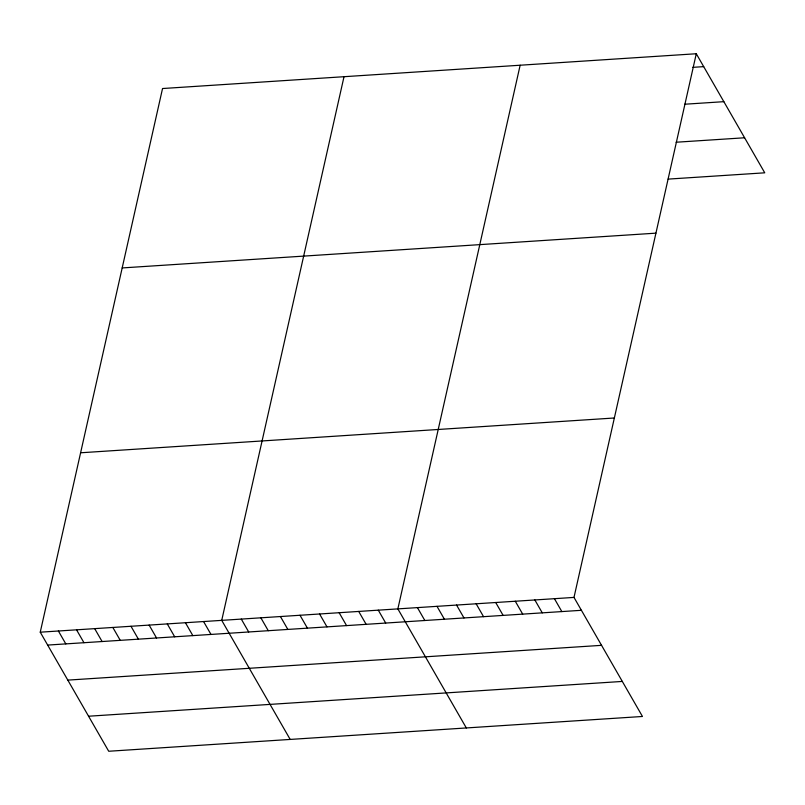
<?xml version="1.0" encoding="UTF-8"?>
<svg xmlns="http://www.w3.org/2000/svg" width="805" height="805" viewBox="0 0 805 805"><rect width="100%" height="100%" fill="white"/><g stroke="black" fill="none" stroke-linecap="round" stroke-linejoin="round"><path stroke-width="1.21" d="M696.285 53.744L573.995 597.411L642.46 716.47L108.715 751.256L40.25 632.187L162.54 88.53L696.285 53.744L764.75 172.813L668.12 179.113M344.017 76.696L221.727 620.363L290.192 739.433M520.151 65.225L397.861 608.882L466.326 727.951M692.692 67.358L703.701 66.634M684.703 104.227L723.846 101.672M676.109 142.233L744.605 137.776M122.189 267.934L655.924 233.158M80.611 452.782L614.346 417.996M40.25 632.187L573.995 597.411M47.666 645.077L581.411 610.301M67.811 680.114L601.556 645.338M88.57 716.219L622.315 681.433M554.424 598.679L561.84 611.579M534.852 599.956L542.268 612.846M515.281 601.234L522.697 614.124M495.709 602.512L503.125 615.402M476.137 603.78L483.553 616.68M456.566 605.058L463.982 617.948M437.004 606.336L444.41 619.226M417.433 607.614L424.839 620.504M378.29 610.16L385.706 623.05M358.718 611.438L366.134 624.328M339.147 612.716L346.563 625.606M319.575 613.984L326.991 626.884M300.003 615.262L307.419 628.152M280.432 616.539L287.848 629.43M260.86 617.807L268.276 630.707M241.289 619.085L248.705 631.975M203.574 621.54L210.991 634.441M185.432 622.728L192.838 635.618M167.279 623.905L174.695 636.805M149.136 625.093L156.542 637.983M130.984 626.28L138.4 639.17M112.841 627.457L120.257 640.347M94.688 628.645L102.104 641.535M76.545 629.822L83.962 642.712M58.393 631.009L65.809 643.899"/></g></svg>
